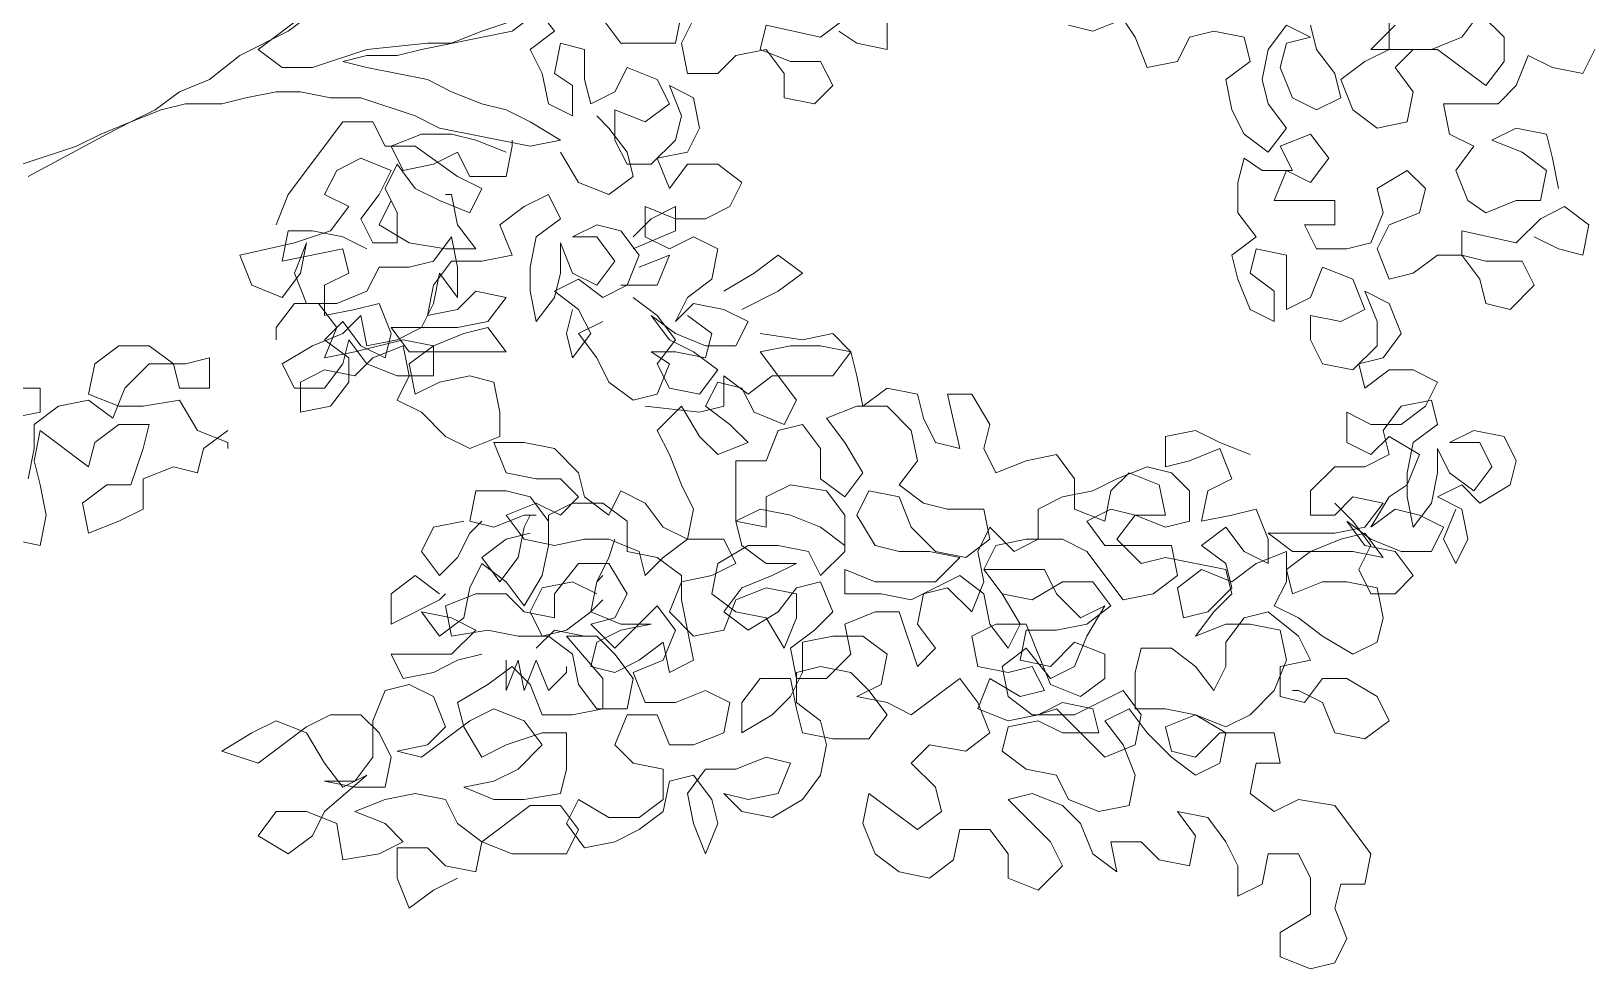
# Model space of a CAD drawing. Header units: millimetres. Extents: x 11446 to 37687, y -223 to 11932.
# Drawn here: x 32142 to 34892, y 4076 to 5728 of the extents above; entities that cross this region are included whole.
import ezdxf

# ---------------------------------------------------------------- set-up
doc = ezdxf.new("R2010")
doc.units = ezdxf.units.MM
doc.layers.add('A-VEG-___-___-EXI', color=250, linetype='Continuous', lineweight=25)

msp = doc.modelspace()

# ---------------------------------------------------------------- linework, layer by layer
at = {"layer": 'A-VEG-___-___-EXI', "color": 28, "lineweight": 15, "flags": 128}
for points in [[(32126, 5493.9), (32221.9, 5525.9), (32264.5, 5547.2), (32317.8, 5568.5), (32360.5, 5589.8), (32403.1, 5621.8), (32456.4, 5643.1), (32509.7, 5685.8), (32595, 5728.4), (32637.6, 5760.4), (32690.9, 5792.4), (32733.6, 5813.7), (32786.9, 5835), (32829.5, 5856.3), (32882.8, 5899), (32925.5, 5920.3), (32957.4, 5952.3), (32989.4, 5994.9)], [(33309.2, 5749.7), (33287.9, 5707.1), (33298.6, 5653.8), (33351.9, 5653.8), (33383.8, 5685.8), (33437.1, 5696.4), (33469.1, 5653.8), (33469.1, 5611.1), (33522.4, 5600.5), (33554.4, 5632.5), (33533.1, 5675.1), (33479.8, 5675.1), (33426.5, 5696.4), (33437.1, 5739.1), (33533.1, 5717.7), (33618.3, 5781.7)], [(32627, 5760.4), (32541.7, 5696.4), (32584.3, 5664.4), (32637.6, 5664.4), (32733.6, 5696.4), (32840.2, 5707.1), (32882.8, 5707.1), (32936.1, 5728.4), (33032.1, 5760.4), (32989.4, 5728.4), (32829.5, 5696.4), (32786.9, 5685.8), (32733.6, 5685.8), (32690.9, 5675.1), (32733.6, 5664.4), (32840.2, 5643.1), (32882.8, 5621.8), (32936.1, 5600.5), (32978.8, 5589.8), (33021.4, 5568.5), (33074.7, 5536.5), (33021.4, 5525.9), (32861.5, 5557.8), (32818.9, 5579.2), (32722.9, 5611.1), (32669.6, 5611.1), (32616.3, 5621.8), (32573.7, 5621.8), (32520.4, 5611.1), (32477.7, 5600.5), (32413.8, 5600.5), (32371.1, 5589.8), (32317.8, 5568.5), (32275.2, 5547.2), (32136.6, 5472.6)], [(33202.6, 5259.4), (33245.3, 5227.4), (33277.2, 5184.7), (33245.3, 5142.1), (33266.6, 5099.5), (33319.9, 5088.8), (33351.9, 5131.4), (33309.2, 5163.4), (33266.6, 5184.7), (33234.6, 5227.4), (33277.2, 5195.4), (33330.5, 5174.1), (33383.8, 5174.1), (33405.2, 5216.7), (33362.5, 5238), (33309.2, 5248.7), (33277.2, 5216.7), (33298.6, 5259.4), (33341.2, 5291.3), (33351.9, 5344.6), (33309.2, 5366), (33266.6, 5344.6), (33223.9, 5366), (33223.9, 5419.3), (33277.2, 5397.9), (33330.5, 5397.9), (33373.2, 5419.3), (33394.5, 5461.9), (33351.9, 5493.9), (33298.6, 5493.9), (33266.6, 5451.2), (33245.3, 5504.5), (33298.6, 5515.2), (33319.9, 5557.8), (33309.2, 5611.1), (33266.6, 5632.5), (33287.9, 5579.2), (33277.2, 5536.5), (33234.6, 5493.9), (33192, 5493.9), (33170.6, 5536.5), (33170.6, 5589.8), (33223.9, 5568.5), (33266.6, 5600.5), (33245.3, 5643.1), (33192, 5664.4), (33170.6, 5621.8), (33128, 5600.5), (33117.3, 5643.1), (33117.3, 5696.4), (33074.7, 5707.1), (33064, 5653.8), (33096, 5632.5), (33096, 5579.2), (33053.4, 5600.5), (33042.7, 5653.8), (33021.4, 5696.4), (33064, 5728.4), (33032.1, 5771)], [(33149.3, 5749.7), (33181.3, 5707.1), (33277.2, 5707.1), (33287.9, 5760.4)], [(33650.3, 5749.7), (33650.3, 5696.4), (33597, 5707.1), (33565, 5728.4)], [(34396.5, 5739.1), (34407.2, 5696.4), (34439.2, 5653.8), (34449.8, 5611.1), (34407.2, 5589.8), (34364.5, 5611.1), (34343.2, 5664.4), (34353.9, 5707.1), (34396.5, 5717.7), (34353.9, 5739.1), (34321.9, 5696.4), (34311.2, 5643.1), (34321.9, 5600.5), (34353.9, 5557.8), (34321.9, 5515.2), (34279.3, 5547.2), (34257.9, 5589.8), (34247.3, 5643.1), (34289.9, 5675.1), (34279.3, 5717.7), (34226, 5728.4), (34183.3, 5717.7), (34162, 5675.1), (34108.7, 5664.4), (34087.4, 5717.7), (34066.1, 5749.7), (34012.8, 5728.4), (33970.1, 5739.1)], [(34545.8, 5739.1), (34503.1, 5696.4), (34609.7, 5696.4), (34663, 5717.7), (34695, 5760.4), (34737.6, 5717.7), (34737.6, 5675.1), (34705.7, 5632.5), (34620.4, 5696.4), (34577.7, 5696.4), (34545.8, 5664.4), (34577.7, 5621.8), (34567.1, 5568.5), (34513.8, 5557.8), (34471.1, 5589.8), (34449.8, 5643.1), (34492.5, 5675.1), (34535.1, 5696.4), (34535.1, 5749.7)], [(34833.6, 5451.2), (34822.9, 5504.5), (34812.3, 5547.2), (34759, 5557.8), (34716.3, 5536.5), (34769.6, 5515.2), (34812.3, 5483.2), (34801.6, 5429.9), (34759, 5429.9), (34705.7, 5408.6), (34673.7, 5429.9), (34652.4, 5483.2), (34684.3, 5525.9), (34641.7, 5547.2), (34631, 5600.5), (34727, 5600.5), (34759, 5632.5), (34780.3, 5685.8), (34822.9, 5664.4), (34876.2, 5653.8), (34897.5, 5696.4)], [(32573.7, 5387.3), (32595, 5440.6), (32690.9, 5568.5), (32744.2, 5568.5), (32765.6, 5525.9), (32818.9, 5525.9), (32893.5, 5472.6), (32936.1, 5451.2), (32914.8, 5408.6), (32861.5, 5429.9), (32818.9, 5451.2), (32786.9, 5493.9), (32765.6, 5451.2), (32786.9, 5408.6), (32786.9, 5355.3), (32744.2, 5355.3), (32722.9, 5397.9), (32754.9, 5440.6), (32776.2, 5483.2), (32722.9, 5504.5), (32680.3, 5483.2), (32659, 5440.6), (32701.6, 5419.3), (32669.6, 5376.6), (32605.7, 5355.3), (32509.7, 5334), (32531, 5280.7), (32584.3, 5259.4), (32616.3, 5302), (32627, 5355.3), (32605.7, 5302), (32627, 5248.7), (32680.3, 5248.7), (32733.6, 5270), (32754.9, 5312.7), (32808.2, 5312.7), (32850.8, 5323.3), (32882.8, 5366), (32893.5, 5312.7), (32893.5, 5259.4), (32861.5, 5302), (32850.8, 5248.7), (32829.5, 5206.1), (32786.9, 5184.7), (32733.6, 5174.1), (32722.9, 5227.4), (32690.9, 5195.4), (32637.6, 5174.1), (32584.3, 5142.1), (32605.7, 5099.5), (32659, 5099.5), (32690.9, 5142.1), (32701.6, 5184.7), (32733.6, 5142.1), (32786.9, 5120.8), (32850.8, 5120.8), (32850.8, 5174.1), (32797.5, 5184.7), (32712.3, 5163.4), (32659, 5152.8), (32680.3, 5206.1), (32648.3, 5248.7), (32605.7, 5248.7), (32573.7, 5206.1), (32573.7, 5184.7)], [(33074.7, 5515.2), (33106.7, 5461.9), (33160, 5440.6), (33202.6, 5472.6), (33192, 5515.2), (33160, 5557.8), (33138.7, 5579.2)], [(32978.8, 5515.2), (32925.5, 5536.5), (32882.8, 5547.2), (32829.5, 5547.2), (32776.2, 5525.9), (32797.5, 5483.2), (32850.8, 5493.9), (32893.5, 5515.2), (32914.8, 5472.6), (32978.8, 5472.6), (32989.4, 5525.9), (32989.4, 5536.5)], [(34439.2, 4896.9), (34471.1, 4864.9), (34503.1, 4822.3), (34481.8, 4779.7), (34503.1, 4737), (34545.8, 4737), (34577.7, 4769), (34545.8, 4811.6), (34492.5, 4822.3), (34460.5, 4864.9), (34503.1, 4833), (34556.4, 4811.6), (34609.7, 4811.6), (34631, 4854.3), (34588.4, 4875.6), (34545.8, 4886.3), (34503.1, 4854.3), (34535.1, 4907.6), (34567.1, 4928.9), (34588.4, 4982.2), (34535.1, 5014.2), (34503.1, 4982.2), (34460.5, 5003.5), (34460.5, 5056.8), (34503.1, 5035.5), (34556.4, 5035.5), (34599.1, 5067.5), (34620.4, 5110.1), (34577.7, 5131.4), (34535.1, 5131.4), (34492.5, 5099.5), (34481.8, 5142.1), (34524.4, 5152.8), (34556.4, 5195.4), (34535.1, 5248.7), (34492.5, 5270), (34513.8, 5216.7), (34513.8, 5174.1), (34471.1, 5131.4), (34417.8, 5142.1), (34396.5, 5184.7), (34396.5, 5227.4), (34449.8, 5216.7), (34492.5, 5238), (34471.1, 5291.3), (34417.8, 5312.7), (34396.5, 5259.4), (34353.9, 5238), (34353.9, 5334), (34300.6, 5344.6), (34289.9, 5302), (34332.6, 5270), (34332.6, 5216.7), (34289.9, 5238), (34268.6, 5291.3), (34257.9, 5334), (34300.6, 5366), (34268.6, 5408.6), (34268.6, 5461.9), (34279.3, 5504.5), (34311.2, 5483.2), (34364.5, 5483.2), (34343.2, 5525.9), (34396.5, 5547.2), (34428.5, 5504.5), (34396.5, 5461.9), (34353.9, 5483.2), (34332.6, 5429.9), (34439.2, 5429.9), (34439.2, 5387.3), (34385.9, 5387.3), (34407.2, 5344.6), (34460.5, 5344.6), (34503.1, 5355.3), (34524.4, 5408.6), (34513.8, 5451.2), (34567.1, 5483.2), (34599.1, 5451.2), (34588.4, 5408.6), (34535.1, 5387.3), (34513.8, 5344.6), (34535.1, 5291.3), (34577.7, 5302), (34620.4, 5334), (34663, 5334), (34695, 5291.3), (34705.7, 5248.7), (34748.3, 5238), (34790.9, 5280.7), (34769.6, 5323.3), (34705.7, 5323.3), (34663, 5334), (34663, 5376.6), (34759, 5355.3), (34801.6, 5397.9), (34844.2, 5419.3), (34886.9, 5387.3), (34876.2, 5334), (34833.6, 5344.6), (34790.9, 5366)], [(32733.6, 5344.6), (32690.9, 5366), (32637.6, 5376.6), (32595, 5376.6), (32584.3, 5323.3), (32690.9, 5344.6), (32701.6, 5302), (32659, 5280.7), (32659, 5227.4), (32712.3, 5238), (32754.9, 5248.7), (32776.2, 5195.4), (32765.6, 5152.8), (32722.9, 5174.1), (32690.9, 5216.7), (32659, 5184.7), (32701.6, 5152.8), (32701.6, 5110.1), (32669.6, 5067.5), (32616.3, 5056.8), (32616.3, 5110.1), (32659, 5131.4), (32712.3, 5120.8), (32744.2, 5152.8), (32797.5, 5174.1), (32808.2, 5120.8), (32786.9, 5078.1), (32829.5, 5056.8), (32872.2, 5014.2), (32914.8, 4992.9), (32968.1, 5014.2), (32968.1, 5056.8), (32957.4, 5110.1), (32914.8, 5120.8), (32861.5, 5110.1), (32818.9, 5088.8), (32808.2, 5142.1), (32850.8, 5174.1), (32904.1, 5195.4), (32946.8, 5206.1), (32978.8, 5163.4), (32808.2, 5163.4), (32776.2, 5206.1), (32893.5, 5206.1), (32946.8, 5216.7), (32978.8, 5259.4), (32925.5, 5270), (32893.5, 5238), (32840.2, 5227.4), (32850.8, 5280.7), (32882.8, 5323.3), (32936.1, 5323.3), (32989.4, 5334), (32968.1, 5387.3), (33010.7, 5419.3), (33053.4, 5440.6), (33074.7, 5397.9), (33032.1, 5366), (33021.4, 5312.7), (33021.4, 5270), (33032.1, 5216.7), (33064, 5259.4), (33074.7, 5302), (33074.7, 5355.3), (33096, 5302), (33138.7, 5280.7), (33170.6, 5323.3), (33138.7, 5366), (33096, 5366), (33138.7, 5387.3), (33181.3, 5376.6), (33213.3, 5334), (33192, 5280.7), (33149.3, 5259.4), (33106.7, 5291.3), (33064, 5270), (33106.7, 5238), (33128, 5195.4), (33096, 5152.8), (33085.4, 5195.4), (33096, 5238)], [(32776.2, 5429.9), (32754.9, 5387.3), (32808.2, 5355.3), (32872.2, 5344.6), (32925.5, 5344.6), (32893.5, 5387.3), (32882.8, 5440.6), (32872.2, 5440.6)], [(33202.6, 5366), (33234.6, 5397.9), (33277.2, 5419.3), (33277.2, 5376.6), (33202.6, 5344.6)], [(33213.3, 5312.7), (33266.6, 5334), (33245.3, 5280.7), (33181.3, 5280.7)], [(33362.5, 5270), (33415.8, 5302), (33458.5, 5334), (33501.1, 5302), (33458.5, 5270), (33394.5, 5238)], [(33298.6, 5227.4), (33341.2, 5195.4), (33330.5, 5152.8), (33277.2, 5163.4), (33234.6, 5163.4), (33266.6, 5142.1), (33245.3, 5088.8), (33202.6, 5078.1), (33160, 5110.1), (33138.7, 5152.8), (33106.7, 5195.4), (33149.3, 5216.7)], [(32136.6, 4939.6), (32147.3, 4992.9), (32147.3, 5035.5), (32189.9, 5067.5), (32243.2, 5078.1), (32285.9, 5046.2), (32307.2, 5099.5), (32349.8, 5142.1), (32413.8, 5142.1), (32456.4, 5152.8), (32456.4, 5099.5), (32403.1, 5099.5), (32392.5, 5142.1), (32349.8, 5174.1), (32296.5, 5174.1), (32253.9, 5142.1), (32243.2, 5088.8), (32296.5, 5067.5), (32339.2, 5067.5), (32403.1, 5078.1), (32435.1, 5024.8), (32488.4, 5003.5), (32488.4, 4992.9)], [(32893.5, 4236), (32850.8, 4214.7), (32808.2, 4182.7), (32786.9, 4236), (32786.9, 4289.3), (32840.2, 4289.3), (32872.2, 4257.3), (32925.5, 4246.7), (32936.1, 4300), (32989.4, 4278.7), (33085.4, 4278.7), (33106.7, 4321.3), (33074.7, 4363.9), (33021.4, 4363.9), (32936.1, 4300), (32893.5, 4332), (32872.2, 4374.6), (32818.9, 4385.3), (32765.6, 4374.6), (32712.3, 4353.3), (32765.6, 4332), (32797.5, 4300), (32754.9, 4278.7), (32690.9, 4268), (32680.3, 4332), (32627, 4353.3), (32573.7, 4353.3), (32541.7, 4310.6), (32595, 4278.7), (32637.6, 4310.6), (32659, 4353.3), (32733.6, 4417.2), (32690.9, 4395.9), (32659, 4438.6), (32627, 4491.8), (32573.7, 4513.2), (32531, 4491.8), (32477.7, 4459.9), (32541.7, 4438.6), (32627, 4502.5), (32669.6, 4523.8), (32722.9, 4523.8), (32754.9, 4491.8), (32776.2, 4449.2), (32765.6, 4395.9), (32712.3, 4395.9), (32659, 4406.6), (32712.3, 4406.6), (32744.2, 4449.2), (32744.2, 4513.2), (32765.6, 4566.5), (32808.2, 4577.1), (32850.8, 4555.8), (32872.2, 4502.5), (32840.2, 4470.5), (32786.9, 4459.9), (32829.5, 4449.2), (32914.8, 4513.2), (32957.4, 4534.5), (33010.7, 4513.2), (33042.7, 4470.5), (33000.1, 4427.9), (32957.4, 4406.6), (32904.1, 4395.9), (32957.4, 4374.6), (33010.7, 4374.6), (33074.7, 4385.3), (33085.4, 4427.9), (33085.4, 4491.8), (33042.7, 4491.8), (32978.8, 4470.5), (32936.1, 4449.2), (32904.1, 4502.5), (32893.5, 4545.1), (32946.8, 4577.1), (32989.4, 4609.1), (33021.4, 4577.1), (33042.7, 4523.8), (33096, 4523.8), (33149.3, 4534.5), (33149.3, 4587.8), (33085.4, 4662.4), (33138.7, 4662.4), (33170.6, 4630.4), (33202.6, 4587.8), (33192, 4534.5), (33138.7, 4534.5), (33106.7, 4577.1), (33096, 4630.4), (33053.4, 4662.4), (33000.1, 4662.4), (32946.8, 4673.1), (32882.8, 4662.4), (32872.2, 4715.7), (32925.5, 4737), (32978.8, 4737), (33010.7, 4705), (33064, 4694.4), (33064, 4737), (33106.7, 4790.3), (33160, 4790.3), (33192, 4737), (33170.6, 4694.4), (33128, 4683.7), (33170.6, 4641.1), (33245.3, 4715.7), (33277.2, 4673.1), (33255.9, 4619.8), (33202.6, 4598.4), (33223.9, 4545.1), (33277.2, 4545.1), (33330.5, 4566.5), (33373.2, 4545.1), (33362.5, 4491.8), (33309.2, 4470.5), (33266.6, 4470.5), (33245.3, 4523.8), (33192, 4523.8), (33170.6, 4470.5), (33202.6, 4438.6), (33255.9, 4427.9), (33255.9, 4374.6), (33213.3, 4342.6), (33160, 4342.6), (33106.7, 4374.6), (33085.4, 4332), (33117.3, 4289.3), (33170.6, 4300), (33213.3, 4321.3), (33255.9, 4353.3), (33266.6, 4406.6), (33309.2, 4417.2), (33341.2, 4374.6), (33351.9, 4332), (33330.5, 4278.7), (33309.2, 4332), (33298.6, 4385.3), (33330.5, 4427.9), (33383.8, 4427.9), (33437.1, 4449.2), (33479.8, 4438.6), (33458.5, 4385.3), (33405.2, 4374.6), (33362.5, 4385.3), (33394.5, 4353.3), (33447.8, 4342.6), (33501.1, 4374.6), (33533.1, 4417.2), (33543.7, 4470.5), (33533.1, 4513.2), (33490.4, 4545.1), (33490.4, 4598.4), (33533.1, 4609.1), (33586.4, 4598.4), (33618.3, 4566.5), (33650.3, 4523.8), (33618.3, 4481.2), (33554.4, 4481.2), (33501.1, 4491.8), (33490.4, 4534.5), (33479.8, 4587.8), (33426.5, 4587.8), (33394.5, 4545.1), (33394.5, 4491.8), (33447.8, 4523.8), (33479.8, 4555.8), (33501.1, 4598.4), (33501.1, 4651.7), (33554.4, 4662.4), (33607.7, 4662.4), (33650.3, 4630.4), (33639.7, 4577.1), (33597, 4555.8), (33650.3, 4545.1), (33693, 4523.8), (33778.2, 4587.8), (33810.2, 4545.1), (33831.5, 4491.8), (33788.9, 4459.9), (33724.9, 4470.5), (33693, 4438.6), (33735.6, 4395.9), (33746.3, 4353.3), (33703.6, 4321.3), (33618.3, 4385.3), (33607.7, 4332), (33629, 4278.7), (33671.6, 4246.7), (33724.9, 4236), (33767.6, 4268), (33778.2, 4321.3), (33831.5, 4321.3), (33863.5, 4278.7), (33863.5, 4236), (33916.8, 4214.7), (33959.5, 4257.3), (33938.1, 4300), (33863.5, 4374.6), (33906.2, 4385.3), (33959.5, 4363.9), (33991.4, 4332), (34012.8, 4278.7), (34055.4, 4246.7), (34044.7, 4300), (34098, 4300), (34130, 4268), (34183.3, 4257.3), (34194, 4310.6), (34162, 4353.3), (34215.3, 4342.6), (34247.3, 4300), (34268.6, 4257.3), (34268.6, 4204), (34311.2, 4225.4), (34321.9, 4278.7), (34375.2, 4278.7), (34396.5, 4236), (34396.5, 4172.1), (34343.2, 4140.1), (34343.2, 4097.4), (34396.5, 4076.1), (34439.2, 4086.8), (34460.5, 4129.4), (34439.2, 4182.7), (34449.8, 4225.4), (34492.5, 4225.4), (34503.1, 4278.7), (34439.2, 4363.9), (34375.2, 4374.6), (34332.6, 4353.3), (34289.9, 4385.3), (34300.6, 4438.6), (34343.2, 4438.6), (34332.6, 4491.8), (34236.6, 4491.8), (34194, 4449.2), (34151.3, 4459.9), (34140.7, 4502.5), (34194, 4523.8), (34247.3, 4502.5), (34289.9, 4523.8), (34332.6, 4566.5), (34353.9, 4619.8), (34343.2, 4673.1), (34289.9, 4683.7), (34247.3, 4683.7), (34194, 4662.4), (34226, 4705), (34257.9, 4737), (34247.3, 4779.7), (34140.7, 4801), (34098, 4790.3), (34055.4, 4833), (34087.4, 4875.6), (34140.7, 4875.6), (34130, 4928.9), (34076.7, 4950.2), (34044.7, 4918.2), (34034.1, 4864.9), (33980.8, 4886.3), (33980.8, 4939.6), (33948.8, 4982.2), (33895.5, 4971.5), (33842.2, 4950.2), (33820.9, 4992.9), (33831.5, 5035.5), (33799.6, 5088.8), (33756.9, 5088.8), (33778.2, 4992.9), (33735.6, 5003.5), (33714.3, 5046.2), (33703.6, 5088.8), (33650.3, 5099.5), (33607.7, 5067.5), (33597, 5120.8), (33586.4, 5163.4), (33533.1, 5174.1), (33479.8, 5174.1), (33426.5, 5163.4), (33490.4, 5078.1), (33469.1, 5035.5), (33415.8, 5056.8), (33394.5, 5099.5), (33351.9, 5110.1), (33330.5, 5067.5), (33373.2, 5035.5), (33405.2, 5003.5), (33351.9, 4982.2), (33319.9, 5014.2), (33287.9, 5067.5), (33245.3, 5024.8), (33266.6, 4982.2), (33287.9, 4928.9), (33309.2, 4886.3), (33298.6, 4833), (33255.9, 4854.3), (33223.9, 4896.9), (33181.3, 4918.2), (33160, 4875.6), (33117.3, 4907.6), (33106.7, 4950.2), (33064, 4992.9), (33010.7, 5003.5), (32957.4, 5003.5), (32978.8, 4950.2), (33032.1, 4939.6), (33074.7, 4939.6), (33106.7, 4907.6), (33074.7, 4875.6), (33032.1, 4896.9), (32978.8, 4875.6), (33010.7, 4833), (33064, 4822.3), (33117.3, 4833), (33160, 4833), (33213.3, 4811.6), (33223.9, 4769), (33255.9, 4801), (33298.6, 4833), (33362.5, 4833), (33383.8, 4790.3), (33341.2, 4769), (33287.9, 4758.3), (33266.6, 4705), (33309.2, 4662.4), (33362.5, 4673.1), (33383.8, 4726.4), (33437.1, 4747.7), (33490.4, 4737), (33490.4, 4694.4), (33469.1, 4641.1), (33437.1, 4694.4), (33383.8, 4705), (33341.2, 4737), (33351.9, 4790.3), (33405.2, 4822.3), (33458.5, 4822.3), (33511.7, 4811.6), (33533.1, 4769), (33575.7, 4811.6), (33575.7, 4875.6), (33543.7, 4918.2), (33479.8, 4928.9), (33437.1, 4907.6), (33437.1, 4854.3), (33383.8, 4864.9), (33383.8, 4971.5), (33437.1, 4971.5), (33458.5, 5024.8), (33501.1, 5035.5), (33533.1, 4992.9), (33533.1, 4939.6), (33575.7, 4907.6), (33607.7, 4950.2), (33575.7, 5003.5), (33543.7, 5046.2), (33597, 5067.5), (33650.3, 5067.5), (33693, 5024.8), (33703.6, 4971.5), (33671.6, 4928.9), (33714.3, 4896.9), (33756.9, 4886.3), (33820.9, 4886.3), (33831.5, 4833), (33788.9, 4801), (33735.6, 4811.6), (33693, 4854.3), (33671.6, 4907.6), (33618.3, 4918.2), (33597, 4875.6), (33629, 4822.3), (33671.6, 4811.6), (33724.9, 4811.6), (33778.2, 4801), (33735.6, 4758.3), (33629, 4758.3), (33575.7, 4779.7), (33575.7, 4737), (33639.7, 4737), (33693, 4726.4), (33778.2, 4769), (33820.9, 4737), (33831.5, 4683.7), (33863.5, 4641.1), (33884.8, 4683.7), (33852.9, 4737), (33820.9, 4779.7), (33927.5, 4779.7), (33948.8, 4737), (33991.4, 4694.4), (34034.1, 4715.7), (34002.1, 4662.4), (33980.8, 4609.1), (33938.1, 4587.8), (33895.5, 4641.1), (33852.9, 4609.1), (33863.5, 4555.8), (33906.2, 4523.8), (33980.8, 4523.8), (34066.1, 4566.5), (34098, 4523.8), (34087.4, 4470.5), (34034.1, 4449.2), (33948.8, 4534.5), (33916.8, 4523.8)], [(33426.5, 5195.4), (33501.1, 5184.7), (33554.4, 5195.4), (33586.4, 5163.4), (33554.4, 5120.8), (33447.8, 5120.8), (33405.2, 5088.8), (33362.5, 5120.8), (33362.5, 5067.5), (33319.9, 5056.8), (33223.9, 5067.5)], [(32051.3, 5099.5), (32157.9, 5099.5), (32157.9, 5056.8), (32104.6, 5046.2)], [(34289.9, 4982.2), (34236.6, 5003.5), (34194, 5024.8), (34140.7, 5014.2), (34140.7, 4960.9), (34183.3, 4971.5), (34236.6, 4992.9), (34257.9, 4939.6), (34215.3, 4918.2), (34204.6, 4864.9), (34257.9, 4875.6), (34300.6, 4886.3), (34321.9, 4833), (34321.9, 4790.3), (34279.3, 4811.6), (34247.3, 4854.3), (34204.6, 4822.3), (34247.3, 4790.3), (34257.9, 4747.7), (34215.3, 4705), (34172.7, 4694.4), (34162, 4747.7), (34204.6, 4779.7), (34257.9, 4758.3), (34300.6, 4790.3), (34353.9, 4811.6), (34353.9, 4758.3), (34332.6, 4715.7), (34375.2, 4694.4), (34417.8, 4662.4), (34471.1, 4630.4), (34513.8, 4651.7), (34524.4, 4694.4), (34513.8, 4747.7), (34460.5, 4758.3), (34417.8, 4758.3), (34364.5, 4737), (34353.9, 4779.7), (34396.5, 4811.6), (34449.8, 4833), (34492.5, 4843.6), (34524.4, 4801), (34471.1, 4811.6), (34364.5, 4811.6), (34321.9, 4843.6), (34439.2, 4843.6), (34492.5, 4854.3), (34524.4, 4896.9), (34471.1, 4907.6), (34439.2, 4875.6), (34396.5, 4875.6), (34396.5, 4918.2), (34439.2, 4960.9), (34492.5, 4960.9), (34535.1, 4982.2), (34524.4, 5024.8), (34556.4, 5067.5), (34609.7, 5078.1), (34620.4, 5035.5), (34577.7, 5003.5), (34567.1, 4950.2), (34567.1, 4907.6), (34577.7, 4854.3), (34609.7, 4896.9), (34620.4, 4950.2), (34620.4, 4992.9), (34641.7, 4950.2), (34684.3, 4918.2), (34716.3, 4960.9), (34695, 5003.5), (34641.7, 5003.5), (34684.3, 5024.8), (34737.6, 5014.2), (34759, 4971.5), (34748.3, 4928.9), (34695, 4896.9), (34663, 4928.9), (34620.4, 4907.6), (34663, 4886.3), (34673.7, 4833), (34652.4, 4790.3), (34631, 4833), (34652.4, 4886.3)], [(32488.4, 5024.8), (32445.8, 4992.9), (32435.1, 4950.2), (32392.5, 4960.9), (32339.2, 4939.6), (32339.2, 4886.3), (32296.5, 4864.9), (32243.2, 4843.6), (32232.6, 4896.9), (32275.2, 4928.9), (32317.8, 4928.9), (32339.2, 4992.9), (32349.8, 5035.5), (32296.5, 5035.5), (32253.9, 5003.5), (32243.2, 4960.9), (32157.9, 5024.8), (32147.3, 4971.5), (32157.9, 4928.9), (32168.6, 4875.6), (32157.9, 4822.3), (32104.6, 4833)], [(33575.7, 4822.3), (33533.1, 4854.3), (33479.8, 4875.6), (33426.5, 4886.3), (33383.8, 4864.9), (33394.5, 4822.3), (33437.1, 4790.3), (33490.4, 4790.3), (33447.8, 4769), (33394.5, 4747.7), (33362.5, 4705), (33405.2, 4673.1), (33458.5, 4705), (33490.4, 4747.7), (33533.1, 4758.3), (33554.4, 4705), (33522.4, 4673.1), (33479.8, 4641.1), (33490.4, 4587.8), (33543.7, 4587.8), (33586.4, 4630.4), (33575.7, 4683.7), (33629, 4705), (33671.6, 4705), (33703.6, 4609.1), (33735.6, 4641.1), (33703.6, 4683.7), (33714.3, 4737), (33756.9, 4747.7), (33799.6, 4705), (33820.9, 4758.3), (33810.2, 4811.6), (33831.5, 4854.3), (33874.2, 4811.6), (33916.8, 4833), (33916.8, 4886.3), (33959.5, 4907.6), (34012.8, 4918.2), (34055.4, 4939.6), (34108.7, 4960.9), (34151.3, 4950.2), (34183.3, 4918.2), (34183.3, 4864.9), (34140.7, 4854.3), (34087.4, 4875.6), (34044.7, 4886.3), (34002.1, 4864.9), (34034.1, 4822.3), (34151.3, 4822.3), (34162, 4769), (34119.4, 4737), (34066.1, 4726.4), (34002.1, 4811.6), (33959.5, 4833), (33895.5, 4833), (33842.2, 4822.3), (33820.9, 4779.7), (33852.9, 4737), (33906.2, 4726.4), (33959.5, 4758.3), (34012.8, 4758.3), (34044.7, 4715.7), (34002.1, 4683.7), (33948.8, 4673.1), (33895.5, 4673.1), (33884.8, 4619.8), (33938.1, 4609.1), (33980.8, 4651.7), (34034.1, 4630.4), (34034.1, 4587.8), (33991.4, 4555.8), (33938.1, 4577.1), (33895.5, 4683.7), (33842.2, 4683.7), (33799.6, 4662.4), (33810.2, 4609.1), (33863.5, 4598.4), (33906.2, 4609.1), (33927.5, 4566.5), (33884.8, 4555.8), (33831.5, 4587.8), (33810.2, 4534.5), (33863.5, 4513.2), (33916.8, 4523.8), (33959.5, 4545.1), (34012.8, 4534.5), (34023.4, 4491.8), (33959.5, 4491.8), (33916.8, 4513.2), (33863.5, 4502.5), (33852.9, 4459.9), (33895.5, 4427.9), (33948.8, 4417.2), (33970.1, 4374.6), (34023.4, 4353.3), (34076.7, 4363.9), (34087.4, 4417.2), (34066.1, 4470.5), (34034.1, 4513.2), (34076.7, 4534.5), (34108.7, 4491.8), (34151.3, 4449.2), (34194, 4417.2), (34236.6, 4438.6), (34247.3, 4491.8), (34194, 4523.8), (34140.7, 4534.5), (34087.4, 4534.5), (34087.4, 4598.4), (34098, 4641.1), (34151.3, 4641.1), (34194, 4609.1), (34226, 4566.5), (34247.3, 4609.1), (34247.3, 4651.7), (34279.3, 4694.4), (34321.9, 4705), (34375.2, 4662.4), (34396.5, 4619.8), (34343.2, 4609.1), (34343.2, 4555.8), (34385.9, 4545.1), (34417.8, 4587.8), (34460.5, 4587.8), (34513.8, 4555.8), (34535.1, 4513.2), (34492.5, 4481.2), (34439.2, 4491.8), (34417.8, 4545.1), (34375.2, 4566.5), (34364.5, 4566.5)], [(32936.1, 4630.4), (32893.5, 4619.8), (32850.8, 4598.4), (32797.5, 4587.8), (32776.2, 4630.4), (32882.8, 4630.4), (32925.5, 4673.1), (32882.8, 4694.4), (32829.5, 4705), (32861.5, 4662.4), (32904.1, 4694.4), (32914.8, 4747.7), (32936.1, 4790.3), (32978.8, 4758.3), (33010.7, 4715.7), (33042.7, 4769), (33053.4, 4822.3), (33053.4, 4875.6), (33096, 4896.9), (33149.3, 4896.9), (33192, 4864.9), (33192, 4811.6), (33245.3, 4801), (33287.9, 4769), (33287.9, 4726.4), (33309.2, 4619.8), (33266.6, 4598.4), (33255.9, 4651.7), (33213.3, 4619.8), (33170.6, 4598.4), (33128, 4609.1), (33138.7, 4651.7), (33181.3, 4673.1), (33234.6, 4683.7), (33181.3, 4683.7), (33128, 4705), (33138.7, 4758.3), (33149.3, 4769)], [(33053.4, 4864.9), (33021.4, 4907.6), (32978.8, 4918.2), (32925.5, 4918.2), (32914.8, 4864.9), (32957.4, 4854.3), (33010.7, 4875.6), (33032.1, 4875.6)], [(33021.4, 4843.6), (32978.8, 4833), (32936.1, 4801), (32968.1, 4758.3), (33000.1, 4801), (33010.7, 4854.3), (33021.4, 4875.6)], [(32904.1, 4864.9), (32850.8, 4854.3), (32829.5, 4811.6), (32861.5, 4769), (32893.5, 4801), (32914.8, 4843.6), (32936.1, 4864.9)], [(33138.7, 4758.3), (33160, 4801), (33170.6, 4833)], [(32861.5, 4737), (32818.9, 4769), (32776.2, 4737), (32776.2, 4683.7), (32861.5, 4726.4), (32872.2, 4737)], [(33138.7, 4737), (33096, 4758.3), (33042.7, 4747.7), (33021.4, 4705), (33042.7, 4662.4), (33085.4, 4673.1), (33128, 4705), (33149.3, 4726.4)], [(33117.3, 4662.4), (33064, 4673.1), (33032.1, 4641.1)], [(32978.8, 4619.8), (32978.8, 4566.5), (33000.1, 4619.8), (33010.7, 4566.5), (33032.1, 4619.8), (33053.4, 4566.5), (33085.4, 4598.4), (33085.4, 4609.1)]]:
    msp.add_lwpolyline(points, dxfattribs=at)

doc.saveas('drawing.dxf')
